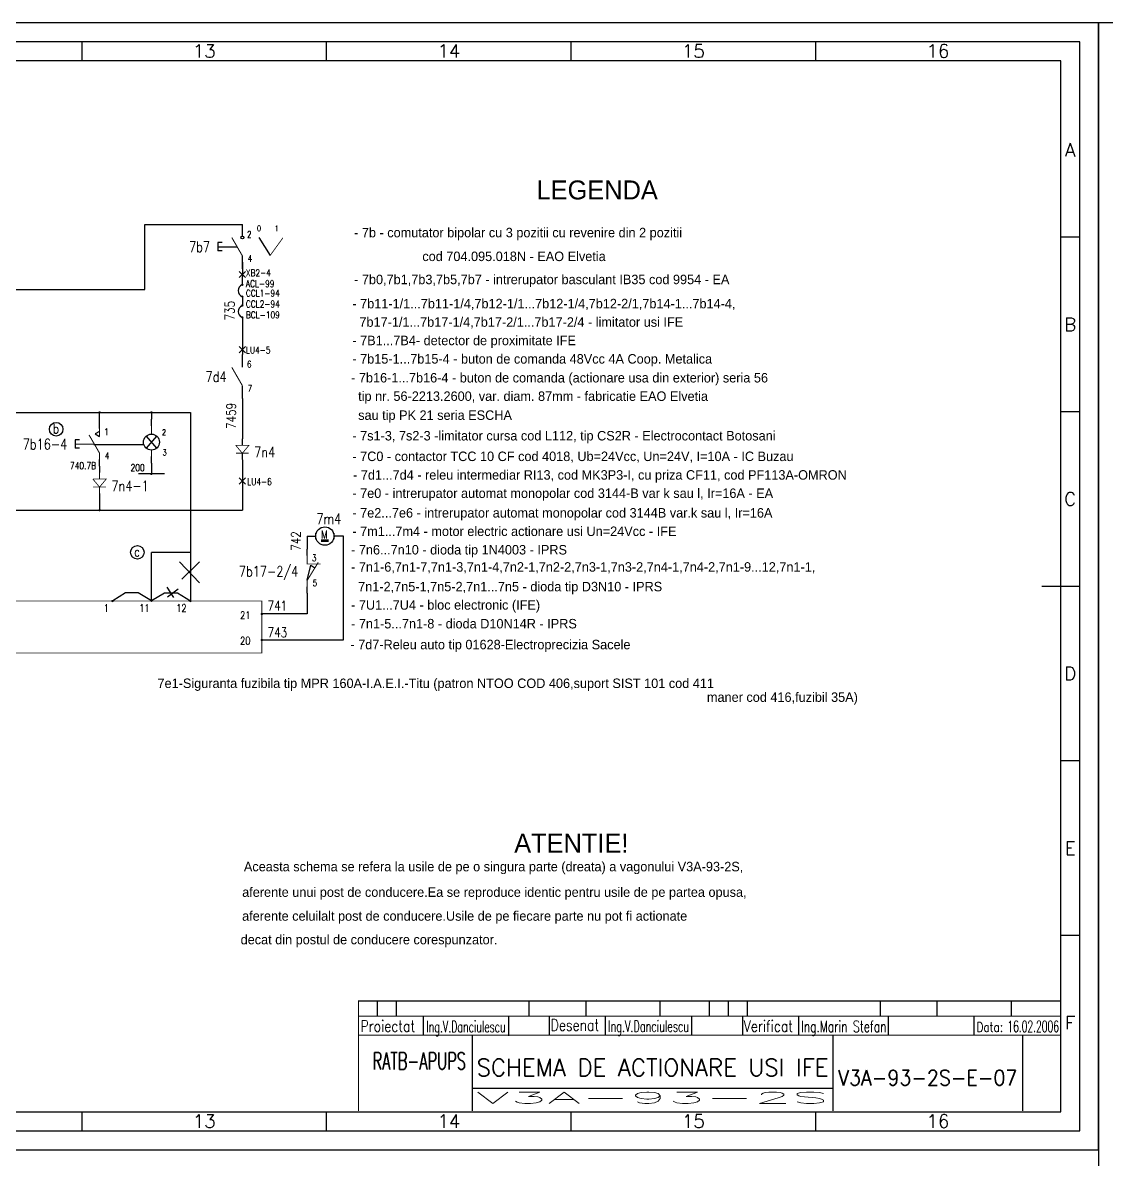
# Model space of a CAD drawing. Header units: millimetres. Extents: x 779 to 5457, y 14 to 905.
# Drawn here: x 3648.7 to 3934.1, y 605.4 to 904.9 of the extents above; entities that cross this region are included whole.
import ezdxf
from ezdxf.enums import TextEntityAlignment as Align

# ---------------------------------------------------------------- set-up
doc = ezdxf.new("R2010")
doc.units = ezdxf.units.MM
doc.layers.add('INDICATOR', color=7, linetype='Continuous')
doc.layers.add('MODIFICARI', color=2, linetype='Continuous')
doc.styles.add('ISO', font='SIMPLEX.shx')
doc.styles.add('ROMANS', font='ROMANS.shx', dxfattribs={"width": 0.8})

# ---------------------------------------------------------------- blocks, each defined once
blk = doc.blocks.new('5A4')
at = {"color": 70}
for p, q in [((-267.84, 287), (-267.84, 292)), ((-203.41, 287), (-203.41, 292)), ((-138.98, 287), (-138.98, 292)), ((-74.55, 287), (-74.55, 292)), ((-5, 240.5), (-10, 240.5)), ((-5, 194.5), (-10, 194.5)), ((-15, 148.5), (-5, 148.5)), ((-5, 102.5), (-10, 102.5)), ((-5, 56.5), (-10, 56.5)), ((-267.84, 5), (-267.84, 10)), ((-203.41, 5), (-203.41, 10)), ((-138.98, 5), (-138.98, 10)), ((-74.55, 5), (-74.55, 10))]:
    blk.add_line(p, q, dxfattribs=at)
at = {"color": 240}
for points in [[(0, 0), (0, 297), (-1051, 297), (-1051, 0)], [(-5, 5), (-5, 292), (-1046, 292), (-1046, 5)]]:
    blk.add_lwpolyline(points, close=True, dxfattribs=at)
at = {"color": 70}
blk.add_lwpolyline([(-1041, 287), (-1041, 10), (-10, 10), (-10, 287)], close=True, dxfattribs=at)
at = {"color": 50, "style": 'ISO'}
for s, p in [('13', (-235.63, 289.55)), ('14', (-171.2, 289.55)), ('15', (-106.77, 289.55)), ('16', (-42.34, 289.55)), ('A', (-7.5, 263.5)), ('B', (-7.5, 217.5)), ('C', (-7.5, 171.5)), ('D', (-7.5, 125.5)), ('E', (-7.5, 79.5)), ('F', (-7.5, 33.5)), ('13', (-235.63, 7.55)), ('14', (-171.2, 7.55)), ('15', (-106.77, 7.55)), ('16', (-42.34, 7.55))]:
    blk.add_text(s, height=3.5, dxfattribs=at).set_placement(p, align=Align.MIDDLE)
blk = doc.blocks.new('indic-el')
at = {"layer": 'INDICATOR', "color": 1}
for p, q in [((-180, 25), (-180, 29)), ((-175, 25), (-175, 29)), ((-140, 25), (-140, 29)), ((-125, 25), (-125, 29)), ((-105.5, 25), (-105.5, 29)), ((-87.5, 25), (-87.5, 29)), ((-82.5, 25), (-82.5, 29)), ((-47.5, 25), (-47.5, 29)), ((-32.5, 25), (-32.5, 29)), ((-13, 25), (-13, 29)), ((-167.9, 20), (-167.9, 25)), ((-145.42, 19.8), (-145.42, 24.8)), ((-134.65, 20.08), (-134.65, 25.08)), ((-119.93, 20), (-119.93, 25)), ((-97.19, 20), (-97.19, 25)), ((-83.77, 20), (-83.77, 25)), ((-69.03, 20), (-69.03, 25)), ((-45.33, 20), (-45.33, 25)), ((-22.83, 20), (-22.83, 25)), ((-155, 6), (-60, 6))]:
    blk.add_line(p, q, dxfattribs=at)
at = {"layer": 'INDICATOR'}
blk.add_line((-92.5, 25), (-92.5, 29), dxfattribs=at)
at = {"layer": 'INDICATOR', "const_width": 0.3, "flags": 128}
for points in [[(0, 29), (-185, 29), (-185, 0)], [(0, 25), (-185, 25)], [(0, 20), (-185, 20)], [(-155, 0), (-155, 20)], [(-60, 0), (-60, 20)], [(-10, 0), (-10, 20)]]:
    blk.add_lwpolyline(points, dxfattribs=at)
at = {"layer": 'INDICATOR', "color": 1, "style": 'ROMANS', "width": 0.8}
for s, height, p in [('Proiectat', 3, (-184.48, 20.88)), ('Desenat', 3, (-134.37, 21.17)), ('Verificat', 3, (-83.49, 20.88)), ('Data:', 2.5, (-22.15, 20.88))]:
    blk.add_text(s, height=height, dxfattribs=at).set_placement(p)
at = {"layer": 'INDICATOR', "style": 'ROMANS', "width": 0.570908}
blk.add_text('RATB-APUPS', height=4.5, dxfattribs=at).set_placement((-181.28, 10.96), (-156.69, 10.96), align=Align.FIT)
at = {"layer": 'INDICATOR', "color": 1, "style": 'ROMANS'}
for tag, height, width, p, p2 in [('PROIECTAT', 3, 0.908325, (-167.12, 20.74), (-146.23, 20.74)), ('DESENAT', 3, 1.116423, (-119.25, 20.84), (-97.88, 20.84)), ('VERIFICAT', 3, 1.074468, (-68.34, 20.8), (-45.93, 20.8)), ('DATA', 3, 1.321041, (-14.04, 20.81), (-0.45, 20.81)), ('NUME_DESEN', 4.5, 2.080219, (-153.9, 9.22), (-61.18, 9.22)), ('NUMAR', 4, 2.383056, (-58.61, 6.76), (-11.4, 6.76)), ('ANS', 3, 11.421134, (-154.04, 2.01), (-61.04, 2.01))]:
    blk.add_attdef(tag, text='', height=height, dxfattribs=dict(at, width=width)).set_placement(p, p2, align=Align.FIT)
blk = doc.blocks.new('LIM-NI')
at = {"linetype": 'Continuous'}
for p, q in [((0, -2.5), (0, 0)), ((0, -12), (1.41, -6.24)), ((1.41, -6.24), (2.96, -7.19)), ((0, -17), (0, -14.5))]:
    blk.add_line(p, q, dxfattribs=at)
at = {"linetype": 'Continuous', "const_width": 0.4}
for points in [[(0, -5.71), (0, -2.5)], [(0, -14.5), (0, -12)]]:
    blk.add_lwpolyline(points, dxfattribs=at)
at = {"linetype": 'Continuous', "flags": 128}
for points, const_width in [([(-0.16, -5.71), (5.12, -5.71)], 0.3), ([(0, -12), (4.24, -5.12)], 0.4)]:
    blk.add_lwpolyline(points, dxfattribs=dict(at, const_width=const_width))
at = {"linetype": 'Continuous', "style": 'ROMANS', "width": 0.8}
for tag, p in [('1', (1.8, -4.63)), ('2', (2.09, -14.29))]:
    blk.add_attdef(tag, p, '', height=2.5, dxfattribs=at)
blk.add_attdef('L1', text='', height=4, dxfattribs=at).set_placement((-9.58, -8.57), align=Align.MIDDLE_RIGHT)
blk = doc.blocks.new('TRECERE')
for p, q in [((-0.34, 6.83), (-0.86, 6.38)), ((-0.86, 6.83), (-0.37, 6.4)), ((-0.34, 1.91), (-0.86, 2.36)), ((-0.86, 1.91), (-0.37, 2.34)), ((-0.62, 1.93), (-0.62, -1.23)), ((-0.36, -1.62), (-0.88, -1.17)), ((-0.88, -1.62), (-0.39, -1.19)), ((-0.34, -6.12), (-0.86, -5.67)), ((-0.86, -6.12), (-0.37, -5.69))]:
    blk.add_line(p, q)
for centre in [(-0.62, 6.63), (-0.62, 2.1), (-0.62, -1.4), (-0.62, -5.93)]:
    blk.add_circle(centre, 0.169)
for centre, start, end in [((0.19, 4.39), 113.689, 246.5614), ((0.19, -3.68), 113.4386, 246.311)]:
    blk.add_arc(centre, 2.43, start, end)
blk = doc.blocks.new('TREC')
for p, q in [((0, -3), (0, 0)), ((0.02, -15.9), (0.02, -18.9))]:
    blk.add_line(p, q)
blk.add_blockref('TRECERE', (0.62, -9.8))
blk = doc.blocks.new('DIODA')
at = {"linetype": 'Continuous'}
for p, q in [((0, 10.56), (0, 13.06)), ((0, 0), (0, 2.5))]:
    blk.add_line(p, q, dxfattribs=at)
at = {"linetype": 'Continuous', "const_width": 0.4}
for points in [[(0, 8.06), (0, 10.56)], [(0, 2.5), (0, 5)]]:
    blk.add_lwpolyline(points, dxfattribs=at)
at = {"linetype": 'Continuous', "const_width": 0.3, "flags": 128}
for points in [[(0, 8.06), (-2.57, 5), (2.57, 5)], [(-2.5, 8.06), (2.5, 8.06)], [(0, 8.06), (2.57, 5)]]:
    blk.add_lwpolyline(points, dxfattribs=at)
at = {"linetype": 'Continuous', "style": 'ROMANS', "width": 0.8}
for tag, p in [('1', (1.8, 9.24)), ('2', (1.88, 1.16))]:
    blk.add_attdef(tag, p, '', height=2.5, dxfattribs=at)
blk.add_attdef('D', text='', height=4, dxfattribs=at).set_placement((-5.19, 6.69), align=Align.MIDDLE_RIGHT)
blk = doc.blocks.new('BILUTA')
at = {"linetype": 'Continuous', "flags": 128}
blk.add_lwpolyline([(-0.225, 0, 0.45, 0.45, 1), (0.225, 0, 0.45, 0.45, 1)], format="xyseb", close=True, dxfattribs=at)
blk = doc.blocks.new('X')
for p, q in [((0.81, 0.81), (-0.81, -0.81)), ((-0.81, 0.81), (0.81, -0.81))]:
    blk.add_line(p, q)
blk = doc.blocks.new('A$C313A4CAA')
at = {"layer": 'MODIFICARI'}
blk.add_circle((1.79, 1.79), 1.79, dxfattribs=at)
at = {"layer": 'MODIFICARI', "style": 'ROMANS', "width": 0.8}
blk.add_text('b', height=2.5, dxfattribs=at).set_placement((0.93, 0.7))
blk = doc.blocks.new('BUT-REV')
at = {"linetype": 'Continuous'}
for p, q in [((0, -2.5), (0, 0)), ((0, -3.63), (-1.69, -4.63)), ((-9.39, -6.89), (-9.39, -10.11)), ((-7.74, -6.89), (-9.39, -6.89)), ((-9.39, -8.5), (-2.27, -8.48)), ((-1.69, -4.63), (0.01, -5.65)), ((-7.74, -10.11), (-9.39, -10.11)), ((0, -17), (0, -14.5))]:
    blk.add_line(p, q, dxfattribs=at)
at = {"linetype": 'Continuous', "const_width": 0.4}
for points in [[(0, -5.71), (0, -2.5)], [(0, -14.5), (0, -12)]]:
    blk.add_lwpolyline(points, dxfattribs=at)
at = {"linetype": 'Continuous', "const_width": 0.4, "flags": 128}
blk.add_lwpolyline([(0, -12), (-4.04, -5)], dxfattribs=at)
at = {"linetype": 'Continuous', "style": 'ROMANS', "width": 0.8}
for tag, p in [('1', (1.8, -5.02)), ('2', (2.09, -14.29))]:
    blk.add_attdef(tag, p, '', height=2.5, dxfattribs=at)
blk.add_attdef('P1', text='', height=4, dxfattribs=at).set_placement((-12.44, -8.54), align=Align.MIDDLE_RIGHT)
blk = doc.blocks.new('CND')
at = {"linetype": 'Continuous'}
for p, q in [((0, -2.5), (0, 0)), ((0, -17), (0, -14.5))]:
    blk.add_line(p, q, dxfattribs=at)
at = {"linetype": 'Continuous', "const_width": 0.4}
for points in [[(0, -5), (0, -2.5)], [(0, -14.5), (0, -12)]]:
    blk.add_lwpolyline(points, dxfattribs=at)
at = {"linetype": 'Continuous', "const_width": 0.4, "flags": 128}
blk.add_lwpolyline([(0, -12), (-4.04, -5)], dxfattribs=at)
at = {"linetype": 'Continuous', "style": 'ROMANS', "width": 0.8}
for tag, p in [('1', (1.8, -5.02)), ('2', (2.09, -14.29))]:
    blk.add_attdef(tag, p, '', height=2.5, dxfattribs=at)
blk.add_attdef('K1', text='', height=4, dxfattribs=at).set_placement((-6.08, -8.56), align=Align.MIDDLE_RIGHT)
blk = doc.blocks.new('B1')
at = {"linetype": 'Continuous'}
for p, q in [((0, -2.5), (0, 0)), ((-2.07, -6.54), (1.93, -11.17)), ((-1.94, -11.17), (2.1, -6.54)), ((0, -16.86), (0, -14.36))]:
    blk.add_line(p, q, dxfattribs=at)
at = {"linetype": 'Continuous', "const_width": 0.4}
for points in [[(0, -5.71), (0, -2.5)], [(0, -14.36), (0, -11.86)]]:
    blk.add_lwpolyline(points, dxfattribs=at)
at = {"linetype": 'Continuous'}
blk.add_circle((0, -8.78), 3.07, dxfattribs=at)
at = {"linetype": 'Continuous', "style": 'ROMANS', "width": 0.8}
blk.add_attdef('H1', text='', height=4, dxfattribs=at).set_placement((-6.71, -8.53), align=Align.MIDDLE_RIGHT)
blk = doc.blocks.new('BUT-RET')
at = {"linetype": 'Continuous'}
for p, q in [((0, -2.5), (0, 0)), ((-7.74, -6.89), (-9.39, -6.89)), ((-9.39, -6.89), (-9.39, -10.11)), ((-9.39, -8.5), (-2.04, -8.5)), ((-7.74, -10.11), (-9.39, -10.11)), ((0, -17), (0, -14.5))]:
    blk.add_line(p, q, dxfattribs=at)
at = {"linetype": 'Continuous', "const_width": 0.4}
for points in [[(0, -4.45), (0, -2.5)], [(0, -14.5), (0, -12)]]:
    blk.add_lwpolyline(points, dxfattribs=at)
at = {"linetype": 'Continuous', "const_width": 0.4, "flags": 128}
blk.add_lwpolyline([(0, -12), (-4.04, -5)], dxfattribs=at)
at = {"linetype": 'Continuous'}
blk.add_circle((0, -4.97), 0.546, dxfattribs=at)
at = {"linetype": 'Continuous', "style": 'ROMANS', "width": 0.8}
for tag, p in [('1', (1.8, -5.02)), ('2', (2.09, -14.29))]:
    blk.add_attdef(tag, p, '', height=2.5, dxfattribs=at)
blk.add_attdef('P1', text='', height=4, dxfattribs=at).set_placement((-12.44, -8.54), align=Align.MIDDLE_RIGHT)

msp = doc.modelspace()

# ---------------------------------------------------------------- linework, layer by layer
at = {"color": 240}
for p, q in [((4823.12, 904.94), (3932.12, 904.94)), ((3932.12, 904.94), (3932.12, 484.94)), ((3301.1, 607.94), (3932.12, 607.94))]:
    msp.add_line(p, q, dxfattribs=at)
at = {"color": 1}
for p, q in [((3680.87, 834.63), (3680.87, 851.73)), ((3680.87, 851.73), (3706.52, 851.73)), ((3710.86, 848.34), (3713.84, 843.6)), ((3706.52, 841.82), (3706.52, 838.05)), ((3513.29, 834.63), (3680.87, 834.63)), ((3706.53, 825.13), (3706.52, 823.67)), ((3706.52, 823.67), (3706.52, 820.95)), ((3706.52, 820.95), (3706.52, 817.53)), ((3706.52, 820.95), (3706.52, 817.53)), ((3706.52, 805.91), (3706.52, 797.01)), ((3631.28, 802.25), (3692.84, 802.25)), ((3668.9, 799.73), (3668.9, 802.25)), ((3682.58, 802.25), (3682.58, 800.43)), ((3692.84, 802.25), (3692.84, 794.22)), ((3667.4, 793.83), (3680.59, 793.83)), ((3692.84, 794.22), (3692.84, 752.55)), ((3682.58, 788.89), (3682.58, 786.05)), ((3706.52, 788.08), (3706.52, 776.49)), ((3686, 786.05), (3679.16, 786.05)), ((3686, 786.05), (3679.16, 786.05)), ((3668.9, 779.17), (3668.9, 776.49)), ((3631.28, 776.49), (3706.52, 776.49)), ((3631.28, 776.49), (3706.52, 776.49)), ((3723.62, 769.65), (3723.62, 766.23)), ((3723.62, 769.65), (3725.84, 769.65)), ((3727.3, 768.69), (3729.18, 768.69)), ((3727.3, 768.34), (3729.18, 768.34)), ((3732.9, 769.65), (3730.67, 769.65)), ((3733.2, 769.65), (3732.9, 769.65)), ((3733.2, 742.29), (3733.2, 769.65)), ((3682.62, 752.63), (3682.62, 765.3)), ((3692.84, 765.3), (3682.62, 765.3)), ((3689.95, 762.91), (3695.21, 757.34)), ((3690.58, 758.29), (3695.21, 762.91)), ((3686.6, 756.22), (3688.35, 753.52)), ((3686.76, 753.67), (3689.63, 755.75)), ((3675.72, 754.67), (3672.37, 752.63)), ((3675.72, 754.67), (3672.37, 752.63)), ((3679.11, 754.67), (3675.72, 754.67)), ((3679.11, 754.67), (3675.72, 754.67)), ((3682.62, 752.63), (3679.11, 754.67)), ((3682.62, 752.63), (3679.11, 754.67)), ((3686.02, 754.63), (3682.62, 752.63)), ((3686.02, 754.63), (3682.62, 752.63)), ((3689.41, 754.63), (3686.02, 754.63)), ((3689.41, 754.63), (3686.02, 754.63)), ((3692.84, 752.55), (3689.41, 754.63)), ((3692.84, 752.55), (3689.41, 754.63)), ((3723.62, 754.61), (3723.62, 749.13)), ((3723.62, 749.13), (3711.65, 749.13)), ((3711.65, 742.29), (3733.2, 742.29)), ((3932.12, 607.94), (3932.12, 310.94))]:
    msp.add_line(p, q, dxfattribs=at)
for points, const_width in [([(3713.84, 843.6), (3717.23, 848.28)], 0.205), ([(3725.84, 768.8), (3725.84, 770.51)], 0.274), ([(3730.67, 770.51), (3730.67, 768.8)], 0.274)]:
    msp.add_lwpolyline(points, dxfattribs=dict(at, const_width=const_width))
at = {"color": 1, "const_width": 0.219, "flags": 128}
msp.add_lwpolyline([(3544.07, 752.55), (3544.07, 738.87), (3711.65, 738.87), (3711.65, 752.55)], close=True, dxfattribs=at)
at = {"color": 1}
for centre, radius in [((3728.26, 769.65), 2.42), ((3678.86, 765.38), 1.79)]:
    msp.add_circle(centre, radius, dxfattribs=at)

# ---------------------------------------------------------------- block references
msp.add_blockref('5A4', (3932.12, 607.94))
at = {"color": 1, "xscale": 0.6840000000001965, "yscale": 0.6840000000001965, "zscale": 0.6840000000001965}
for name, p, values in [('BUT-RET', (3706.52, 851.73), {'P1': '7b7', '2': '4', '1': '2'}), ('CND', (3706.52, 817.53), {'K1': '7d4', '2': '7', '1': '6'}), ('BUT-REV', (3668.9, 799.73), {'P1': '7b16-4', '2': '4', '1': '1'})]:
    msp.add_blockref(name, p, dxfattribs=at).add_auto_attribs(values)
at = {"color": 1}
for name, p in [('X', (3706.52, 838.58)), ('X', (3706.52, 818.8)), ('A$C313A4CAA', (3655.68, 796.03)), ('X', (3706.52, 784.17))]:
    msp.add_blockref(name, p, dxfattribs=at)
at = {"color": 1, "xscale": 0.6840000000001965, "yscale": 0.6840000000001965, "zscale": 0.6840000000001965}
for name, p in [('TREC', (3706.52, 838.05)), ('BILUTA', (3668.9, 802.25)), ('B1', (3682.58, 800.43)), ('BILUTA', (3682.58, 802.25)), ('BILUTA', (3682.58, 786.05)), ('BILUTA', (3668.9, 776.49)), ('BILUTA', (3668.9, 776.49)), ('BILUTA', (3672.32, 752.55)), ('BILUTA', (3672.32, 752.55)), ('BILUTA', (3682.62, 752.63)), ('BILUTA', (3682.62, 752.63)), ('BILUTA', (3692.84, 752.55)), ('BILUTA', (3692.84, 752.55)), ('BILUTA', (3711.65, 749.13)), ('BILUTA', (3711.65, 742.29))]:
    msp.add_blockref(name, p, dxfattribs=at)
at = {"color": 1, "xscale": 0.6840000000001965, "yscale": 0.6840000000001965, "zscale": 0.6840000000001965, "rotation": 180}
for p in [(3706.52, 797.01), (3668.9, 788.1)]:
    msp.add_blockref('DIODA', p, dxfattribs=at)
at = {"color": 1}
ref = msp.add_blockref('LIM-NI', (3723.62, 766.23), dxfattribs=dict(at, xscale=0.6840000000001965, yscale=0.6840000000001965, zscale=0.6840000000001965))
ref.add_attrib('L1', '7b17-2/4', dxfattribs={"linetype": 'Continuous', "height": 2.736, "style": 'ROMANS', "width": 0.8}).set_placement((3721.28, 760.37), align=Align.MIDDLE_RIGHT)
ref.add_attrib('2', '5', (3725.05, 756.46), dxfattribs={"linetype": 'Continuous', "height": 1.71, "style": 'ROMANS', "width": 0.8})
ref.add_attrib('1', '3', (3724.85, 763.07), dxfattribs={"linetype": 'Continuous', "height": 1.71, "style": 'ROMANS', "width": 0.8})
ref = msp.add_blockref('indic-el', (3922.12, 618.15), dxfattribs=at)
ref.add_attrib('NUME_DESEN', 'SCHEMA DE ACTIONARE USI IFE', dxfattribs={"layer": 'INDICATOR', "color": 1, "height": 4.5, "style": 'ROMANS', "width": 0.85511}).set_placement((3768.22, 627.38), (3860.94, 627.38), align=Align.FIT)
ref.add_attrib('ANS', 'V3A-93-2S', dxfattribs={"layer": 'INDICATOR', "color": 1, "height": 3, "style": 'ROMANS', "width": 3.518944}).set_placement((3768.08, 620.16), (3861.08, 620.16), align=Align.FIT)
ref.add_attrib('NUMAR', 'V3A-93-2S-E-07', dxfattribs={"layer": 'INDICATOR', "color": 1, "height": 4, "style": 'ROMANS', "width": 0.83729}).set_placement((3863.51, 624.91), (3910.72, 624.91), align=Align.FIT)
ref.add_attrib('DESENAT', 'Ing.V.Danciulescu', dxfattribs={"layer": 'INDICATOR', "color": 1, "height": 3, "style": 'ROMANS', "width": 0.566669}).set_placement((3802.87, 638.99), (3824.24, 638.99), align=Align.FIT)
ref.add_attrib('VERIFICAT', 'Ing.Marin Stefan', dxfattribs={"layer": 'INDICATOR', "color": 1, "height": 3, "style": 'ROMANS', "width": 0.612783}).set_placement((3853.78, 638.95), (3876.19, 638.95), align=Align.FIT)
ref.add_attrib('DATA', '16.02.2006', dxfattribs={"layer": 'INDICATOR', "color": 1, "height": 3, "style": 'ROMANS', "width": 0.537373}).set_placement((3908.08, 638.96), (3921.67, 638.96), align=Align.FIT)
ref.add_attrib('PROIECTAT', 'Ing.V.Danciulescu', dxfattribs={"layer": 'INDICATOR', "color": 1, "height": 3, "style": 'ROMANS', "width": 0.553941}).set_placement((3755, 638.89), (3775.89, 638.89), align=Align.FIT)

# ---------------------------------------------------------------- texts
at = {"color": 3}
for s, p in [('LEGENDA', (3784.03, 858.38)), ('ATENTIE!', (3778.15, 686.23))]:
    msp.add_text(s, height=5, dxfattribs=at).set_placement(p)
at = {"color": 1, "style": 'ROMANS', "width": 0.8}
for s, height, p in [('0    1', 1.5, (3710.35, 850)), ('XB2-4', 1.8, (3707.45, 838.13)), ('ACL-99', 1.8, (3707.45, 835.27)), ('CCL1-94', 1.8, (3707.45, 832.77)), ('CCL2-94', 1.8, (3707.45, 829.91)), ('BCL-109', 1.8, (3707.45, 827.05)), ('LU4-5', 1.8, (3707.45, 817.76)), ('2', 1.5, (3685.35, 796.27)), ('3', 1.5, (3685.5, 790.94)), ('7n4', 2.74, (3709.64, 790.43)), ('740.7B', 1.8, (3661.12, 787.32)), ('200', 1.8, (3677.08, 786.78)), ('LU4-6', 1.8, (3707.8, 783.09)), ('7n4-1', 2.74, (3672.02, 781.52)), ('7m4', 2.74, (3726.03, 772.84)), ('M', 2.05, (3727.28, 769.04)), ('c', 2.5, (3678, 764.29)), ('741', 2.5, (3713.19, 750.07)), ('1', 2, (3670, 749.69)), ('11', 2, (3679.35, 749.69)), ('12', 2, (3689.08, 749.69)), ('21', 2, (3705.92, 747.82)), ('20', 2, (3705.92, 741.09)), ('743', 2.5, (3713.19, 743.03))]:
    msp.add_text(s, height=height, dxfattribs=at).set_placement(p)
at = {"color": 1}
for s, p in [('- 7b - comutator bipolar cu 3 pozitii cu revenire din 2 pozitii   ', (3735.97, 848.39)), ('cod 704.095.018N - EAO Elvetia', (3753.94, 842.13)), ('- 7b0,7b1,7b3,7b5,7b7 - intrerupator basculant IB35 cod 9954 - EA ', (3735.97, 836.04)), ('- 7b11-1/1...7b11-1/4,7b12-1/1...7b12-1/4,7b12-2/1,7b14-1...7b14-4,', (3735.51, 829.68)), ('  7b17-1/1...7b17-1/4,7b17-2/1...7b17-2/4 - limitator usi IFE', (3735.51, 824.82)), ('- 7B1...7B4- detector de proximitate IFE', (3735.51, 819.96)), ('- 7b15-1...7b15-4 - buton de comanda 48Vcc 4A Coop. Metalica', (3735.51, 815.11)), ('- 7b16-1...7b16-4 - buton de comanda (actionare usa din exterior) seria 56', (3735.18, 810.14)), ('  tip nr. 56-2213.2600, var. diam. 87mm - fabricatie EAO Elvetia', (3735.18, 805.28)), ('  sau tip PK 21 seria ESCHA', (3735.18, 800.28)), ('- 7s1-3, 7s2-3 -limitator cursa cod L112, tip CS2R - Electrocontact Botosani', (3735.51, 794.86)), ('- 7C0 - contactor TCC 10 CF cod 4018, Ub=24Vcc, Un=24V, I=10A - IC Buzau', (3735.51, 789.43)), ('- 7d1...7d4 - releu intermediar RI13, cod MK3P3-I, cu priza CF11, cod PF113A-OMRON', (3735.7, 784.53)), ('- 7e0 - intrerupator automat monopolar cod 3144-B var k sau l, Ir=16A - EA', (3735.51, 779.71)), ('- 7e2...7e6 - intrerupator automat monopolar cod 3144B var.k sau l, Ir=16A', (3735.51, 774.54)), ('- 7m1...7m4 - motor electric actionare usi Un=24Vcc - IFE', (3735.51, 769.68)), ('- 7n6...7n10 - dioda tip 1N4003 - IPRS', (3735.18, 764.81)), ('- 7n1-6,7n1-7,7n1-3,7n1-4,7n2-1,7n2-2,7n3-1,7n3-2,7n4-1,7n4-2,7n1-9...12,7n1-1,', (3735.18, 760.28)), ('  7n1-2,7n5-1,7n5-2,7n1...7n5 - dioda tip D3N10 - IPRS', (3735.18, 755.1)), ('- 7U1...7U4 - bloc electronic (IFE)', (3735.18, 750.27)), ('- 7n1-5...7n1-8 - dioda D10N14R - IPRS', (3735.18, 745.33)), ('- 7d7-Releu auto tip 01628-Electroprecizia Sacele', (3735, 739.83)), ('7e1-Siguranta fuzibila tip MPR 160A-I.A.E.I.-Titu (patron NTOO COD 406,suport SIST 101 cod 411', (3684.17, 729.62)), ('maner cod 416,fuzibil 35A)', (3828.92, 725.97)), ('Aceasta schema se refera la usile de pe o singura parte (dreata) a vagonului V3A-93-2S,', (3706.93, 681.32)), ('aferente unui post de conducere.Ea se reproduce identic pentru usile de pe partea opusa,', (3706.48, 674.59)), ('aferente celuilalt post de conducere.Usile de pe fiecare parte nu pot fi actionate', (3706.46, 668.3)), ('decat din postul de conducere corespunzator.', (3706.07, 662.08))]:
    msp.add_text(s, height=2.5, dxfattribs=at).set_placement(p)
at = {"color": 1, "style": 'ROMANS', "width": 0.8}
for s, p in [('735', (3704.45, 826.48)), ('7459', (3704.81, 797.89)), ('742', (3721.87, 765.79))]:
    msp.add_text(s, height=2.5, rotation=90, dxfattribs=at).set_placement(p)

doc.saveas('drawing.dxf')
